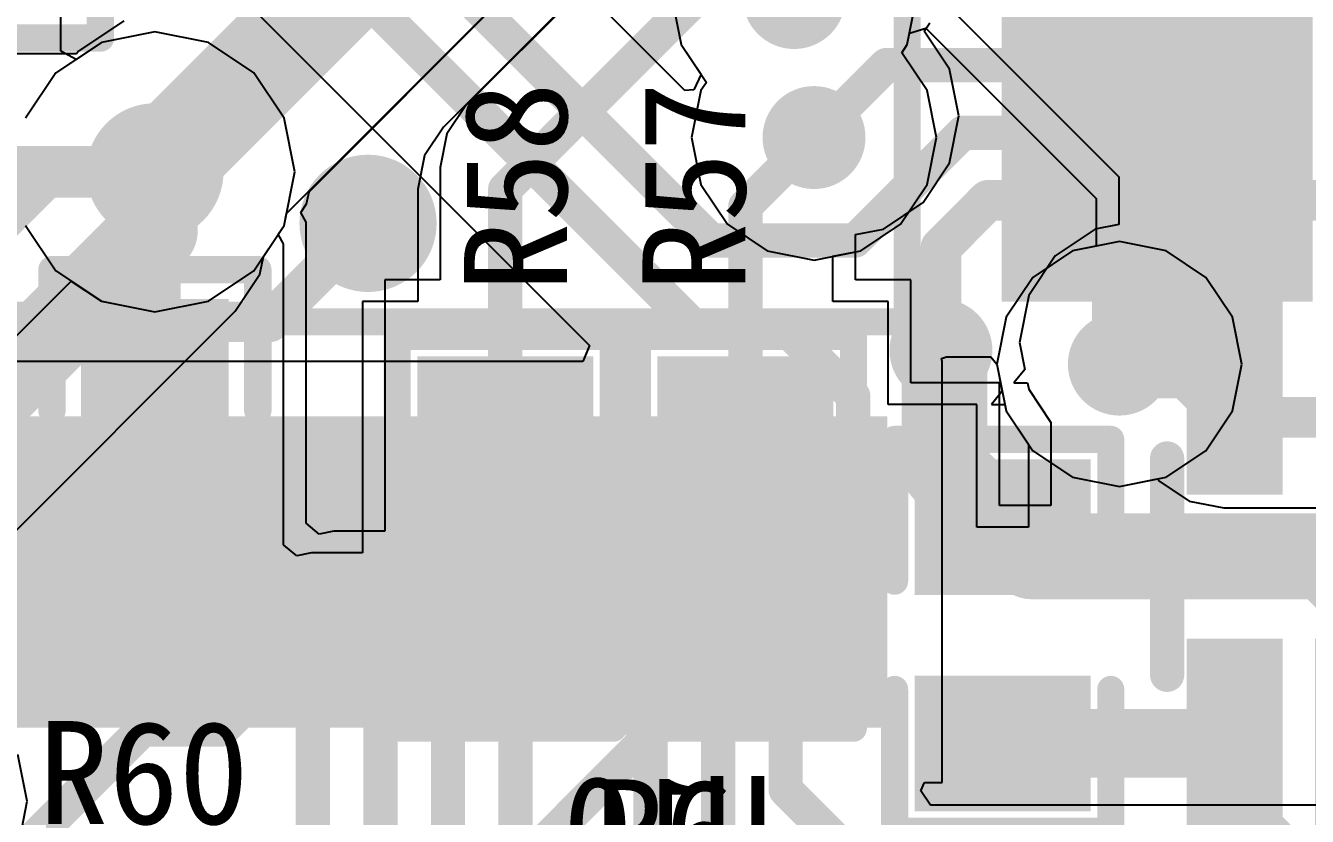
# Model space of a CAD drawing. Header units: millimetres. Extents: x 192 to 285.3, y 128.7 to 184.7.
# Drawn here: x 211.67 to 221.16, y 161.58 to 167.43 of the extents above; entities that cross this region are included whole.
import ezdxf

# ---------------------------------------------------------------- set-up
doc = ezdxf.new("R2010")
doc.units = ezdxf.units.MM
for name, color, linetype in [('BottomLayer', 5, 'Continuous'), ('BottomOverlay', 54, 'Continuous'), ('BottomPaste', 16, 'Continuous'), ('BottomSolder', 6, 'Continuous'), ('ConnectLayer', 7, 'Continuous'), ('MidLayer1', 16, 'Continuous'), ('MidLayer2', 76, 'Continuous'), ('MultiLayer', 9, 'Continuous'), ('TopLayer', 1, 'Continuous'), ('TopOverlay', 2, 'Continuous'), ('TopPaste', 8, 'Continuous'), ('TopSolder', 216, 'Continuous'), ('ViaHoleLayer', 16, 'Continuous')]:
    doc.layers.add(name, color=color, linetype=linetype)

# ---------------------------------------------------------------- blocks, each defined once
blk = doc.blocks.new('0603_13')
at = {"layer": 'TopLayer'}
for points in [[(0.4445, 0.4445), (-0.4445, 0.4445), (0.4445, -0.4445), (-0.4445, -0.4445)], [(1.9685, 0.4445), (1.0795, 0.4445), (1.9685, -0.4445), (1.0795, -0.4445)]]:
    blk.add_solid(points, dxfattribs=at)
at = {"layer": 'TopOverlay', "const_width": 0.2032}
for points in [[(0.2794, 0.762), (-0.762, 0.762)], [(-0.762, -0.762), (-0.762, 0.762)], [(2.286, 0.762), (1.2446, 0.762)], [(2.286, -0.762), (2.286, 0.762)], [(0.2794, -0.762), (-0.762, -0.762)], [(2.286, -0.762), (1.2446, -0.762)]]:
    blk.add_lwpolyline(points, dxfattribs=at)
at = {"layer": 'TopOverlay', "const_width": 0.1016}
for points in [[(-0.8128, 0.762, 1), (-0.7112, 0.762, 1)], [(-0.8128, 0.762, 1), (-0.7112, 0.762, 1)], [(0.2286, 0.762, 1), (0.3302, 0.762, 1)], [(1.1938, 0.762, 1), (1.2954, 0.762, 1)], [(2.2352, 0.762, 1), (2.3368, 0.762, 1)], [(2.2352, 0.762, 1), (2.3368, 0.762, 1)], [(-0.8128, -0.762, 1), (-0.7112, -0.762, 1)], [(-0.8128, -0.762, 1), (-0.7112, -0.762, 1)], [(0.2286, -0.762, 1), (0.3302, -0.762, 1)], [(1.1938, -0.762, 1), (1.2954, -0.762, 1)], [(2.2352, -0.762, 1), (2.3368, -0.762, 1)], [(2.2352, -0.762, 1), (2.3368, -0.762, 1)]]:
    blk.add_lwpolyline(points, format="xyb", close=True, dxfattribs=at)
at = {"layer": 'TopPaste'}
for points in [[(0.4445, 0.4445), (-0.4445, 0.4445), (0.4445, -0.4445), (-0.4445, -0.4445)], [(1.9685, 0.4445), (1.0795, 0.4445), (1.9685, -0.4445), (1.0795, -0.4445)]]:
    blk.add_solid(points, dxfattribs=at)
at = {"layer": 'TopSolder'}
for points in [[(0.5461, 0.5461), (-0.5461, 0.5461), (0.5461, -0.5461), (-0.5461, -0.5461)], [(2.0701, 0.5461), (0.9779, 0.5461), (2.0701, -0.5461), (0.9779, -0.5461)]]:
    blk.add_solid(points, dxfattribs=at)
blk = doc.blocks.new('0603_14')
at = {"layer": 'TopLayer'}
for points in [[(0.4445, 0.4445), (-0.4445, 0.4445), (0.4445, -0.4445), (-0.4445, -0.4445)], [(1.9685, 0.4445), (1.0795, 0.4445), (1.9685, -0.4445), (1.0795, -0.4445)]]:
    blk.add_solid(points, dxfattribs=at)
at = {"layer": 'TopOverlay', "const_width": 0.2032}
for points in [[(-0.762, 0.762), (0.2794, 0.762)], [(-0.762, 0.762), (-0.762, -0.762)], [(1.2446, 0.762), (2.286, 0.762)], [(2.286, 0.762), (2.286, -0.762)], [(-0.762, -0.762), (0.2794, -0.762)], [(1.2446, -0.762), (2.286, -0.762)]]:
    blk.add_lwpolyline(points, dxfattribs=at)
at = {"layer": 'TopOverlay', "const_width": 0.1016}
for points in [[(-0.8128, 0.762, 1), (-0.7112, 0.762, 1)], [(-0.8128, 0.762, 1), (-0.7112, 0.762, 1)], [(0.2286, 0.762, 1), (0.3302, 0.762, 1)], [(1.1938, 0.762, 1), (1.2954, 0.762, 1)], [(2.2352, 0.762, 1), (2.3368, 0.762, 1)], [(2.2352, 0.762, 1), (2.3368, 0.762, 1)], [(-0.8128, -0.762, 1), (-0.7112, -0.762, 1)], [(-0.8128, -0.762, 1), (-0.7112, -0.762, 1)], [(0.2286, -0.762, 1), (0.3302, -0.762, 1)], [(1.1938, -0.762, 1), (1.2954, -0.762, 1)], [(2.2352, -0.762, 1), (2.3368, -0.762, 1)], [(2.2352, -0.762, 1), (2.3368, -0.762, 1)]]:
    blk.add_lwpolyline(points, format="xyb", close=True, dxfattribs=at)
at = {"layer": 'TopPaste'}
for points in [[(0.4445, 0.4445), (-0.4445, 0.4445), (0.4445, -0.4445), (-0.4445, -0.4445)], [(1.9685, 0.4445), (1.0795, 0.4445), (1.9685, -0.4445), (1.0795, -0.4445)]]:
    blk.add_solid(points, dxfattribs=at)
at = {"layer": 'TopSolder'}
for points in [[(0.5461, 0.5461), (-0.5461, 0.5461), (0.5461, -0.5461), (-0.5461, -0.5461)], [(2.0701, 0.5461), (0.9779, 0.5461), (2.0701, -0.5461), (0.9779, -0.5461)]]:
    blk.add_solid(points, dxfattribs=at)
blk = doc.blocks.new('0603_21')
at = {"layer": 'TopLayer'}
for points in [[(-1.2, -0.55), (-0.4, -0.55), (-1.2, 0.55), (-0.4, 0.55)], [(0.4, -0.55), (1.2, -0.55), (0.4, 0.55), (1.2, 0.55)]]:
    blk.add_solid(points, dxfattribs=at)
at = {"layer": 'TopOverlay', "const_width": 0.2}
for points in [[(-1.45, 0.8), (-0.4, 0.8)], [(-1.45, 0.8), (-1.45, -0.8)], [(0.4, 0.8), (1.45, 0.8)], [(1.45, 0.8), (1.45, -0.8)], [(-1.45, -0.8), (-0.4, -0.8)], [(0.4, -0.8), (1.45, -0.8)]]:
    blk.add_lwpolyline(points, dxfattribs=at)
at = {"layer": 'TopOverlay', "const_width": 0.1}
for points in [[(-1.5, 0.8, 1), (-1.4, 0.8, 1)], [(-1.5, 0.8, 1), (-1.4, 0.8, 1)], [(-0.45, 0.8, 1), (-0.35, 0.8, 1)], [(0.35, 0.8, 1), (0.45, 0.8, 1)], [(1.4, 0.8, 1), (1.5, 0.8, 1)], [(1.4, 0.8, 1), (1.5, 0.8, 1)], [(-1.5, -0.8, 1), (-1.4, -0.8, 1)], [(-1.5, -0.8, 1), (-1.4, -0.8, 1)], [(-0.45, -0.8, 1), (-0.35, -0.8, 1)], [(0.35, -0.8, 1), (0.45, -0.8, 1)], [(1.4, -0.8, 1), (1.5, -0.8, 1)], [(1.4, -0.8, 1), (1.5, -0.8, 1)]]:
    blk.add_lwpolyline(points, format="xyb", close=True, dxfattribs=at)
at = {"layer": 'TopPaste'}
for points in [[(-1.2, -0.55), (-0.4, -0.55), (-1.2, 0.55), (-0.4, 0.55)], [(0.4, -0.55), (1.2, -0.55), (0.4, 0.55), (1.2, 0.55)]]:
    blk.add_solid(points, dxfattribs=at)
at = {"layer": 'TopSolder'}
for points in [[(-1.3016, -0.6516), (-0.2984, -0.6516), (-1.3016, 0.6516), (-0.2984, 0.6516)], [(0.2984, -0.6516), (1.3016, -0.6516), (0.2984, 0.6516), (1.3016, 0.6516)]]:
    blk.add_solid(points, dxfattribs=at)
blk = doc.blocks.new('0603_22')
at = {"layer": 'TopLayer'}
for points in [[(-1.2, -0.55), (-0.4, -0.55), (-1.2, 0.55), (-0.4, 0.55)], [(0.4, -0.55), (1.2, -0.55), (0.4, 0.55), (1.2, 0.55)]]:
    blk.add_solid(points, dxfattribs=at)
at = {"layer": 'TopOverlay', "const_width": 0.2}
for points in [[(-1.45, 0.8), (-0.4, 0.8)], [(-1.45, 0.8), (-1.45, -0.8)], [(0.4, 0.8), (1.45, 0.8)], [(1.45, 0.8), (1.45, -0.8)], [(-1.45, -0.8), (-0.4, -0.8)], [(0.4, -0.8), (1.45, -0.8)]]:
    blk.add_lwpolyline(points, dxfattribs=at)
at = {"layer": 'TopOverlay', "const_width": 0.1}
for points in [[(-1.5, 0.8, 1), (-1.4, 0.8, 1)], [(-1.5, 0.8, 1), (-1.4, 0.8, 1)], [(-0.45, 0.8, 1), (-0.35, 0.8, 1)], [(0.35, 0.8, 1), (0.45, 0.8, 1)], [(1.4, 0.8, 1), (1.5, 0.8, 1)], [(1.4, 0.8, 1), (1.5, 0.8, 1)], [(-1.5, -0.8, 1), (-1.4, -0.8, 1)], [(-1.5, -0.8, 1), (-1.4, -0.8, 1)], [(-0.45, -0.8, 1), (-0.35, -0.8, 1)], [(0.35, -0.8, 1), (0.45, -0.8, 1)], [(1.4, -0.8, 1), (1.5, -0.8, 1)], [(1.4, -0.8, 1), (1.5, -0.8, 1)]]:
    blk.add_lwpolyline(points, format="xyb", close=True, dxfattribs=at)
at = {"layer": 'TopPaste'}
for points in [[(-1.2, -0.55), (-0.4, -0.55), (-1.2, 0.55), (-0.4, 0.55)], [(0.4, -0.55), (1.2, -0.55), (0.4, 0.55), (1.2, 0.55)]]:
    blk.add_solid(points, dxfattribs=at)
at = {"layer": 'TopSolder'}
for points in [[(-1.3016, -0.6516), (-0.2984, -0.6516), (-1.3016, 0.6516), (-0.2984, 0.6516)], [(0.2984, -0.6516), (1.3016, -0.6516), (0.2984, 0.6516), (1.3016, 0.6516)]]:
    blk.add_solid(points, dxfattribs=at)
blk = doc.blocks.new('SOT23_5_35')
at = {"layer": 'TopLayer'}
for points in [[(-0.635, 0.696), (-0.635, 1.204), (-1.905, 0.696), (-1.905, 1.204)], [(1.905, 0.696), (1.905, 1.204), (0.635, 0.696), (0.635, 1.204)], [(-0.635, -0.254), (-0.635, 0.254), (-1.905, -0.254), (-1.905, 0.254)], [(-0.635, -1.204), (-0.635, -0.696), (-1.905, -1.204), (-1.905, -0.696)], [(1.905, -1.204), (1.905, -0.696), (0.635, -1.204), (0.635, -0.696)]]:
    blk.add_solid(points, dxfattribs=at)
at = {"layer": 'TopOverlay'}
for points, const_width in [([(-0.8, 1.45), (0.8, 1.45)], 0.254), ([(1.397, 0.188), (1.397, -0.193)], 0.3048), ([(-0.8, -1.45), (0.8, -1.45)], 0.254)]:
    blk.add_lwpolyline(points, dxfattribs=dict(at, const_width=const_width))
for points, const_width in [([(-0.8635, 1.45, 1), (-0.7365, 1.45, 1)], 0.127), ([(0.7365, 1.45, 1), (0.8635, 1.45, 1)], 0.127), ([(1.3208, 0.188, 1), (1.4732, 0.188, 1)], 0.1524), ([(1.3208, -0.193, 1), (1.4732, -0.193, 1)], 0.1524), ([(-0.8635, -1.45, 1), (-0.7365, -1.45, 1)], 0.127), ([(0.7365, -1.45, 1), (0.8635, -1.45, 1)], 0.127)]:
    blk.add_lwpolyline(points, format="xyb", close=True, dxfattribs=dict(at, const_width=const_width))
at = {"layer": 'TopPaste'}
for points in [[(-0.635, 0.696), (-0.635, 1.204), (-1.905, 0.696), (-1.905, 1.204)], [(1.905, 0.696), (1.905, 1.204), (0.635, 0.696), (0.635, 1.204)], [(-0.635, -0.254), (-0.635, 0.254), (-1.905, -0.254), (-1.905, 0.254)], [(-0.635, -1.204), (-0.635, -0.696), (-1.905, -1.204), (-1.905, -0.696)], [(1.905, -1.204), (1.905, -0.696), (0.635, -1.204), (0.635, -0.696)]]:
    blk.add_solid(points, dxfattribs=at)
at = {"layer": 'TopSolder'}
for points in [[(-0.5334, 0.5944), (-0.5334, 1.3056), (-2.0066, 0.5944), (-2.0066, 1.3056)], [(2.0066, 0.5944), (2.0066, 1.3056), (0.5334, 0.5944), (0.5334, 1.3056)], [(-0.5334, -0.3556), (-0.5334, 0.3556), (-2.0066, -0.3556), (-2.0066, 0.3556)], [(-0.5334, -1.3056), (-0.5334, -0.5944), (-2.0066, -1.3056), (-2.0066, -0.5944)], [(2.0066, -1.3056), (2.0066, -0.5944), (0.5334, -1.3056), (0.5334, -0.5944)]]:
    blk.add_solid(points, dxfattribs=at)
blk = doc.blocks.new('0603_62')
at = {"layer": 'TopLayer'}
for points in [[(-1.2, -0.55), (-0.4, -0.55), (-1.2, 0.55), (-0.4, 0.55)], [(0.4, -0.55), (1.2, -0.55), (0.4, 0.55), (1.2, 0.55)]]:
    blk.add_solid(points, dxfattribs=at)
at = {"layer": 'TopOverlay', "const_width": 0.2}
for points in [[(-1.45, -0.8), (-1.45, 0.8)], [(-1.45, 0.8), (-0.4, 0.8)], [(0.4, 0.8), (1.45, 0.8)], [(1.45, -0.8), (1.45, 0.8)], [(-1.45, -0.8), (-0.4, -0.8)], [(0.4, -0.8), (1.45, -0.8)]]:
    blk.add_lwpolyline(points, dxfattribs=at)
at = {"layer": 'TopOverlay', "const_width": 0.1}
for points in [[(-1.5, 0.8, 1), (-1.4, 0.8, 1)], [(-1.5, 0.8, 1), (-1.4, 0.8, 1)], [(-0.45, 0.8, 1), (-0.35, 0.8, 1)], [(0.35, 0.8, 1), (0.45, 0.8, 1)], [(1.4, 0.8, 1), (1.5, 0.8, 1)], [(1.4, 0.8, 1), (1.5, 0.8, 1)], [(-1.5, -0.8, 1), (-1.4, -0.8, 1)], [(-1.5, -0.8, 1), (-1.4, -0.8, 1)], [(-0.45, -0.8, 1), (-0.35, -0.8, 1)], [(0.35, -0.8, 1), (0.45, -0.8, 1)], [(1.4, -0.8, 1), (1.5, -0.8, 1)], [(1.4, -0.8, 1), (1.5, -0.8, 1)]]:
    blk.add_lwpolyline(points, format="xyb", close=True, dxfattribs=at)
at = {"layer": 'TopPaste'}
for points in [[(-1.2, -0.55), (-0.4, -0.55), (-1.2, 0.55), (-0.4, 0.55)], [(0.4, -0.55), (1.2, -0.55), (0.4, 0.55), (1.2, 0.55)]]:
    blk.add_solid(points, dxfattribs=at)
at = {"layer": 'TopSolder'}
for points in [[(-1.3016, -0.6516), (-0.2984, -0.6516), (-1.3016, 0.6516), (-0.2984, 0.6516)], [(0.2984, -0.6516), (1.3016, -0.6516), (0.2984, 0.6516), (1.3016, 0.6516)]]:
    blk.add_solid(points, dxfattribs=at)
blk = doc.blocks.new('0603_64')
at = {"layer": 'TopLayer'}
for points in [[(-1.2, -0.55), (-0.4, -0.55), (-1.2, 0.55), (-0.4, 0.55)], [(0.4, -0.55), (1.2, -0.55), (0.4, 0.55), (1.2, 0.55)]]:
    blk.add_solid(points, dxfattribs=at)
at = {"layer": 'TopOverlay', "const_width": 0.2}
for points in [[(-1.45, 0.8), (-1.45, -0.8)], [(-1.45, 0.8), (-0.4, 0.8)], [(0.4, 0.8), (1.45, 0.8)], [(1.45, 0.8), (1.45, -0.8)], [(-1.45, -0.8), (-0.4, -0.8)], [(0.4, -0.8), (1.45, -0.8)]]:
    blk.add_lwpolyline(points, dxfattribs=at)
at = {"layer": 'TopOverlay', "const_width": 0.1}
for points in [[(-1.5, 0.8, 1), (-1.4, 0.8, 1)], [(-1.5, 0.8, 1), (-1.4, 0.8, 1)], [(-0.45, 0.8, 1), (-0.35, 0.8, 1)], [(0.35, 0.8, 1), (0.45, 0.8, 1)], [(1.4, 0.8, 1), (1.5, 0.8, 1)], [(1.4, 0.8, 1), (1.5, 0.8, 1)], [(-1.5, -0.8, 1), (-1.4, -0.8, 1)], [(-1.5, -0.8, 1), (-1.4, -0.8, 1)], [(-0.45, -0.8, 1), (-0.35, -0.8, 1)], [(0.35, -0.8, 1), (0.45, -0.8, 1)], [(1.4, -0.8, 1), (1.5, -0.8, 1)], [(1.4, -0.8, 1), (1.5, -0.8, 1)]]:
    blk.add_lwpolyline(points, format="xyb", close=True, dxfattribs=at)
at = {"layer": 'TopPaste'}
for points in [[(-1.2, -0.55), (-0.4, -0.55), (-1.2, 0.55), (-0.4, 0.55)], [(0.4, -0.55), (1.2, -0.55), (0.4, 0.55), (1.2, 0.55)]]:
    blk.add_solid(points, dxfattribs=at)
at = {"layer": 'TopSolder'}
for points in [[(-1.3016, -0.6516), (-0.2984, -0.6516), (-1.3016, 0.6516), (-0.2984, 0.6516)], [(0.2984, -0.6516), (1.3016, -0.6516), (0.2984, 0.6516), (1.3016, 0.6516)]]:
    blk.add_solid(points, dxfattribs=at)
blk = doc.blocks.new('TQFP_64_B_120')
at = {"layer": 'BottomLayer'}
for points in [[(4.95, -2.1), (4.95, -2.4), (7.05, -2.1), (7.05, -2.4)], [(4.95, -2.6), (4.95, -2.9), (7.05, -2.6), (7.05, -2.9)], [(4.95, -3.1), (4.95, -3.4), (7.05, -3.1), (7.05, -3.4)], [(4.95, -3.6), (4.95, -3.9), (7.05, -3.6), (7.05, -3.9)], [(-2.4, -7.05), (-2.1, -7.05), (-2.4, -4.95), (-2.1, -4.95)], [(-1.9, -7.05), (-1.6, -7.05), (-1.9, -4.95), (-1.6, -4.95)], [(-1.4, -7.05), (-1.1, -7.05), (-1.4, -4.95), (-1.1, -4.95)], [(-0.9, -7.05), (-0.6, -7.05), (-0.9, -4.95), (-0.6, -4.95)], [(-0.4, -7.05), (-0.1, -7.05), (-0.4, -4.95), (-0.1, -4.95)], [(0.1, -7.05), (0.4, -7.05), (0.1, -4.95), (0.4, -4.95)], [(0.6, -7.05), (0.9, -7.05), (0.6, -4.95), (0.9, -4.95)], [(1.1, -7.05), (1.4, -7.05), (1.1, -4.95), (1.4, -4.95)], [(1.6, -7.05), (1.9, -7.05), (1.6, -4.95), (1.9, -4.95)], [(2.1, -7.05), (2.4, -7.05), (2.1, -4.95), (2.4, -4.95)], [(2.6, -7.05), (2.9, -7.05), (2.6, -4.95), (2.9, -4.95)], [(3.1, -7.05), (3.4, -7.05), (3.1, -4.95), (3.4, -4.95)], [(3.6, -7.05), (3.9, -7.05), (3.6, -4.95), (3.9, -4.95)]]:
    blk.add_solid(points, dxfattribs=at)
at = {"layer": 'BottomOverlay', "const_width": 0.2}
for points in [[(4.15, -4.15), (4.15, 4.15)], [(-4.15, -4.15), (4.15, -4.15)]]:
    blk.add_lwpolyline(points, dxfattribs=at)
at = {"layer": 'BottomOverlay', "const_width": 0.1}
blk.add_lwpolyline([(4.1, -4.15, 1), (4.2, -4.15, 1)], format="xyb", close=True, dxfattribs=at)
blk.add_lwpolyline([(4.1, -4.15, 1), (4.2, -4.15, 1)], format="xyb", close=True, dxfattribs=at)
at = {"layer": 'BottomPaste'}
for points in [[(4.95, -2.1), (4.95, -2.4), (7.05, -2.1), (7.05, -2.4)], [(4.95, -2.6), (4.95, -2.9), (7.05, -2.6), (7.05, -2.9)], [(4.95, -3.1), (4.95, -3.4), (7.05, -3.1), (7.05, -3.4)], [(4.95, -3.6), (4.95, -3.9), (7.05, -3.6), (7.05, -3.9)], [(-2.4, -7.05), (-2.1, -7.05), (-2.4, -4.95), (-2.1, -4.95)], [(-1.9, -7.05), (-1.6, -7.05), (-1.9, -4.95), (-1.6, -4.95)], [(-1.4, -7.05), (-1.1, -7.05), (-1.4, -4.95), (-1.1, -4.95)], [(-0.9, -7.05), (-0.6, -7.05), (-0.9, -4.95), (-0.6, -4.95)], [(-0.4, -7.05), (-0.1, -7.05), (-0.4, -4.95), (-0.1, -4.95)], [(0.1, -7.05), (0.4, -7.05), (0.1, -4.95), (0.4, -4.95)], [(0.6, -7.05), (0.9, -7.05), (0.6, -4.95), (0.9, -4.95)], [(1.1, -7.05), (1.4, -7.05), (1.1, -4.95), (1.4, -4.95)], [(1.6, -7.05), (1.9, -7.05), (1.6, -4.95), (1.9, -4.95)], [(2.1, -7.05), (2.4, -7.05), (2.1, -4.95), (2.4, -4.95)], [(2.6, -7.05), (2.9, -7.05), (2.6, -4.95), (2.9, -4.95)], [(3.1, -7.05), (3.4, -7.05), (3.1, -4.95), (3.4, -4.95)], [(3.6, -7.05), (3.9, -7.05), (3.6, -4.95), (3.9, -4.95)]]:
    blk.add_solid(points, dxfattribs=at)
at = {"layer": 'BottomSolder'}
for points in [[(4.8484, -1.4984), (4.8484, -2.0016), (7.1516, -1.4984), (7.1516, -2.0016)], [(4.8484, -1.9984), (4.8484, -2.5016), (7.1516, -1.9984), (7.1516, -2.5016)], [(4.8484, -2.4984), (4.8484, -3.0016), (7.1516, -2.4984), (7.1516, -3.0016)], [(4.8484, -2.9984), (4.8484, -3.5016), (7.1516, -2.9984), (7.1516, -3.5016)], [(4.8484, -3.4984), (4.8484, -4.0016), (7.1516, -3.4984), (7.1516, -4.0016)], [(-2.5016, -7.1516), (-1.9984, -7.1516), (-2.5016, -4.8484), (-1.9984, -4.8484)], [(-2.0016, -7.1516), (-1.4984, -7.1516), (-2.0016, -4.8484), (-1.4984, -4.8484)], [(-1.5016, -7.1516), (-0.9984, -7.1516), (-1.5016, -4.8484), (-0.9984, -4.8484)], [(-1.0016, -7.1516), (-0.4984, -7.1516), (-1.0016, -4.8484), (-0.4984, -4.8484)], [(-0.5016, -7.1516), (0.0016, -7.1516), (-0.5016, -4.8484), (0.0016, -4.8484)], [(-0.0016, -7.1516), (0.5016, -7.1516), (-0.0016, -4.8484), (0.5016, -4.8484)], [(0.4984, -7.1516), (1.0016, -7.1516), (0.4984, -4.8484), (1.0016, -4.8484)], [(0.9984, -7.1516), (1.5016, -7.1516), (0.9984, -4.8484), (1.5016, -4.8484)], [(1.4984, -7.1516), (2.0016, -7.1516), (1.4984, -4.8484), (2.0016, -4.8484)], [(1.9984, -7.1516), (2.5016, -7.1516), (1.9984, -4.8484), (2.5016, -4.8484)], [(2.4984, -7.1516), (3.0016, -7.1516), (2.4984, -4.8484), (3.0016, -4.8484)], [(2.9984, -7.1516), (3.5016, -7.1516), (2.9984, -4.8484), (3.5016, -4.8484)], [(3.4984, -7.1516), (4.0016, -7.1516), (3.4984, -4.8484), (4.0016, -4.8484)]]:
    blk.add_solid(points, dxfattribs=at)

msp = doc.modelspace()

# ---------------------------------------------------------------- linework, layer by layer
at = {"layer": 'BottomLayer'}
for p, q in [((216.548, 166.954), (212.8168, 170.6852)), ((212.0452, 168.8636), (215.8405, 165.0683)), ((211.9278, 167.2449), (211.9278, 168.815)), ((216.45, 167.643), (216.519, 167.2961)), ((212.227, 167.3101), (212.0398, 167.185)), ((212.6234, 167.3889), (212.227, 167.3101)), ((213.0198, 167.3101), (212.6234, 167.3889)), ((213.3559, 167.0855), (213.0198, 167.3101)), ((212.0398, 167.185), (211.9278, 167.2449)), ((216.519, 167.2961), (216.6666, 167.0752)), ((213.5805, 166.7494), (213.3559, 167.0855)), ((216.6666, 167.0752), (216.6123, 166.9604)), ((216.6123, 166.9604), (216.548, 166.954)), ((213.6593, 166.353), (213.5805, 166.7494)), ((213.5805, 165.9566), (213.6593, 166.353)), ((213.3559, 165.6205), (213.5805, 165.9566)), ((213.0198, 165.396), (213.3559, 165.6205)), ((211.5272, 165.0683), (212.0039, 165.545)), ((212.0039, 165.545), (212.227, 165.396)), ((212.227, 165.396), (212.6234, 165.3171)), ((212.6234, 165.3171), (213.0198, 165.396)), ((215.8405, 165.0683), (215.7919, 164.951)), ((215.7919, 164.951), (211.5758, 164.951)), ((218.4479, 164.9723), (218.4854, 164.985)), ((218.4514, 164.951), (218.4479, 164.9723)), ((218.4514, 161.835), (218.4514, 164.951)), ((218.4514, 164.951), (218.4514, 164.951)), ((218.4854, 164.985), (218.4854, 164.985)), ((218.4854, 164.985), (218.4854, 164.985)), ((218.4854, 164.985), (218.813, 164.985)), ((218.813, 164.985), (218.8576, 164.9306)), ((218.8576, 164.9306), (218.9266, 164.5837)), ((218.9266, 164.5837), (219.1231, 164.2897)), ((219.1231, 164.2897), (219.4171, 164.0932)), ((219.4171, 164.0932), (219.764, 164.0242)), ((219.764, 164.0242), (220.0465, 164.0804)), ((220.0465, 164.0804), (220.0642, 164.0626)), ((220.0642, 164.0626), (220.2818, 163.9172)), ((220.2818, 163.9172), (220.5386, 163.8661)), ((220.5386, 163.8661), (221.3984, 163.8661)), ((218.2948, 161.772), (218.3209, 161.835)), ((218.3209, 161.835), (218.4514, 161.835)), ((218.3654, 161.6664), (218.2948, 161.772)), ((221.9649, 161.6664), (218.3654, 161.6664))]:
    msp.add_line(p, q, dxfattribs=at)
for points, const_width in [([(212.1694, 170.417), (216.7414, 165.845)], 0.254), ([(211.5344, 170.29), (216.6376, 165.1868)], 0.254), ([(217.5034, 166.607), (218.0394, 167.143)], 0.254), ([(218.0394, 167.143), (220.0434, 167.143)], 0.254), ([(217.8082, 165.845), (218.6062, 166.643)], 0.254), ([(218.6062, 166.643), (220.0434, 166.643)], 0.254), ([(210.2934, 164.7833), (211.8631, 166.353)], 0.3), ([(211.8631, 166.353), (212.6234, 166.353)], 0.3), ([(218.4432, 165.7942), (218.792, 166.143)], 0.3), ([(218.792, 166.143), (220.0434, 166.143)], 0.3), ([(218.9526, 166.143), (220.0434, 166.143)], 0.3), ([(220.0434, 166.143), (222.4504, 166.143)], 0.3), ([(213.4724, 165.243), (214.2014, 165.972)], 0.3), ([(216.7414, 165.845), (217.8082, 165.845)], 0.254), ([(218.4432, 165.0322), (218.4432, 165.7942)], 0.3), ([(220.0434, 165.643), (220.145, 165.5413)], 0.3), ([(220.145, 164.9306), (220.145, 165.5413)], 0.3), ([(211.4288, 165.243), (213.4724, 165.243)], 0.3), ([(212.2934, 163.393), (212.2934, 165.2399)], 0.3), ([(216.6376, 165.1868), (217.3002, 165.1868)], 0.254), ([(217.3002, 165.1868), (217.7934, 164.6936)], 0.254), ([(220.145, 164.9306), (220.5386, 164.537)], 0.3), ([(217.7934, 164.6004), (217.7934, 164.6936)], 0.254), ([(217.7934, 163.393), (217.7934, 164.6004)], 0.254), ([(220.5386, 164.537), (222.4564, 164.537)], 0.3), ([(213.7934, 160.8142), (213.7934, 163.393)], 0.254), ([(214.2934, 160.5618), (214.2934, 163.393)], 0.254), ([(214.7934, 160.3156), (214.7934, 163.393)], 0.254), ([(215.2934, 160.079), (215.2934, 163.393)], 0.254), ([(216.2934, 160.2154), (216.2934, 163.393)], 0.254), ([(216.7934, 159.9534), (216.7934, 163.393)], 0.254), ([(217.2934, 161.781), (217.2934, 163.393)], 0.254), ([(217.2934, 161.781), (218.0554, 161.019)], 0.254)]:
    msp.add_lwpolyline(points, dxfattribs=dict(at, const_width=const_width))
for points, const_width in [([(217.1659, 167.643, 1), (217.5469, 167.643, 1)], 0.381), ([(217.9759, 167.143, 1), (218.1029, 167.143, 1)], 0.127), ([(217.9759, 167.143, 1), (218.1029, 167.143, 1)], 0.127), ([(219.9799, 167.143, 1), (220.1069, 167.143, 1)], 0.127), ([(217.3129, 166.607, 1), (217.6939, 166.607, 1)], 0.381), ([(212.3694, 166.353, 1), (212.8774, 166.353, 1)], 0.508), ([(217.4399, 166.607, 1), (217.5669, 166.607, 1)], 0.127), ([(218.5427, 166.643, 1), (218.6697, 166.643, 1)], 0.127), ([(218.5427, 166.643, 1), (218.6697, 166.643, 1)], 0.127), ([(219.9799, 166.643, 1), (220.1069, 166.643, 1)], 0.127), ([(211.7881, 166.353, 1), (211.9381, 166.353, 1)], 0.15), ([(211.7881, 166.353, 1), (211.9381, 166.353, 1)], 0.15), ([(212.5484, 166.353, 1), (212.6984, 166.353, 1)], 0.15), ([(213.9474, 165.972, 1), (214.4554, 165.972, 1)], 0.508), ([(218.717, 166.143, 1), (218.867, 166.143, 1)], 0.15), ([(218.717, 166.143, 1), (218.867, 166.143, 1)], 0.15), ([(218.8776, 166.143, 1), (219.0276, 166.143, 1)], 0.15), ([(219.9684, 166.143, 1), (220.1184, 166.143, 1)], 0.15), ([(219.9684, 166.143, 1), (220.1184, 166.143, 1)], 0.15), ([(219.9684, 166.143, 1), (220.1184, 166.143, 1)], 0.15), ([(214.1264, 165.972, 1), (214.2764, 165.972, 1)], 0.15), ([(216.6779, 165.845, 1), (216.8049, 165.845, 1)], 0.127), ([(216.6779, 165.845, 1), (216.8049, 165.845, 1)], 0.127), ([(217.7447, 165.845, 1), (217.8717, 165.845, 1)], 0.127), ([(217.7447, 165.845, 1), (217.8717, 165.845, 1)], 0.127), ([(218.3682, 165.7942, 1), (218.5182, 165.7942, 1)], 0.15), ([(218.3682, 165.7942, 1), (218.5182, 165.7942, 1)], 0.15), ([(219.9684, 165.643, 1), (220.1184, 165.643, 1)], 0.15), ([(220.07, 165.5413, 1), (220.22, 165.5413, 1)], 0.15), ([(220.07, 165.5413, 1), (220.22, 165.5413, 1)], 0.15), ([(218.2527, 165.0322, 1), (218.6337, 165.0322, 1)], 0.381), ([(212.2184, 165.2399, 1), (212.3684, 165.2399, 1)], 0.15), ([(213.3974, 165.243, 1), (213.5474, 165.243, 1)], 0.15), ([(213.3974, 165.243, 1), (213.5474, 165.243, 1)], 0.15), ([(216.5741, 165.1868, 1), (216.7011, 165.1868, 1)], 0.127), ([(216.5741, 165.1868, 1), (216.7011, 165.1868, 1)], 0.127), ([(217.2367, 165.1868, 1), (217.3637, 165.1868, 1)], 0.127), ([(217.2367, 165.1868, 1), (217.3637, 165.1868, 1)], 0.127), ([(219.5735, 164.9306, 1), (219.9545, 164.9306, 1)], 0.381), ([(218.3682, 165.0322, 1), (218.5182, 165.0322, 1)], 0.15), ([(220.07, 164.9306, 1), (220.22, 164.9306, 1)], 0.15), ([(220.07, 164.9306, 1), (220.22, 164.9306, 1)], 0.15), ([(217.7299, 164.6936, 1), (217.8569, 164.6936, 1)], 0.127), ([(217.7299, 164.6936, 1), (217.8569, 164.6936, 1)], 0.127), ([(217.7299, 164.6004, 1), (217.8569, 164.6004, 1)], 0.127), ([(217.7299, 164.6004, 1), (217.8569, 164.6004, 1)], 0.127), ([(220.4636, 164.537, 1), (220.6136, 164.537, 1)], 0.15), ([(220.4636, 164.537, 1), (220.6136, 164.537, 1)], 0.15), ([(212.2184, 163.393, 1), (212.3684, 163.393, 1)], 0.15), ([(213.7299, 163.393, 1), (213.8569, 163.393, 1)], 0.127), ([(214.2299, 163.393, 1), (214.3569, 163.393, 1)], 0.127), ([(214.7299, 163.393, 1), (214.8569, 163.393, 1)], 0.127), ([(215.2299, 163.393, 1), (215.3569, 163.393, 1)], 0.127), ([(216.2299, 163.393, 1), (216.3569, 163.393, 1)], 0.127), ([(216.7299, 163.393, 1), (216.8569, 163.393, 1)], 0.127), ([(217.2299, 163.393, 1), (217.3569, 163.393, 1)], 0.127), ([(217.7299, 163.393, 1), (217.8569, 163.393, 1)], 0.127), ([(217.2299, 161.781, 1), (217.3569, 161.781, 1)], 0.127), ([(217.2299, 161.781, 1), (217.3569, 161.781, 1)], 0.127)]:
    msp.add_lwpolyline(points, format="xyb", close=True, dxfattribs=dict(at, const_width=const_width))
msp.add_solid([(219.5608, 164.9306), (220.018, 164.9306), (219.5608, 165.6672), (220.018, 165.6672)], dxfattribs=at)
at = {"layer": 'ConnectLayer'}
for p, q in [((216.548, 166.954), (212.8168, 170.6852)), ((212.0452, 168.8636), (215.8405, 165.0683)), ((211.9278, 167.2449), (211.9278, 168.815)), ((213.7648, 166.2061), (215.9594, 168.4008)), ((216.3431, 168.261), (214.9261, 166.844)), ((216.45, 167.643), (216.519, 167.2961)), ((216.45, 167.643), (216.519, 167.2961)), ((218.1939, 167.2961), (218.2628, 167.643)), ((218.4987, 167.5775), (219.7593, 166.3169)), ((212.3935, 167.4702), (212.0574, 167.2457)), ((218.3195, 167.3952), (218.3604, 167.4563)), ((212.227, 167.3101), (211.8909, 167.0855)), ((212.227, 167.3101), (212.0398, 167.185)), ((212.6234, 167.3889), (212.227, 167.3101)), ((212.6234, 167.3889), (212.227, 167.3101)), ((213.0198, 167.3101), (212.6234, 167.3889)), ((213.0198, 167.3101), (212.6234, 167.3889)), ((213.3559, 167.0855), (213.0198, 167.3101)), ((213.3559, 167.0855), (213.0198, 167.3101)), ((218.5073, 167.1141), (218.3195, 167.3952)), ((212.0439, 167.2254), (211.0274, 167.2254)), ((212.0398, 167.185), (211.9278, 167.2449)), ((212.0574, 167.2457), (212.0439, 167.2254)), ((216.519, 167.2961), (216.7068, 167.015)), ((216.519, 167.2961), (216.6666, 167.0752)), ((218.153, 167.235), (218.1939, 167.2961)), ((218.3408, 166.9539), (218.153, 167.235)), ((218.5763, 166.7672), (218.5073, 167.1141)), ((211.8909, 167.0855), (211.6664, 166.7494)), ((213.5805, 166.7494), (213.3559, 167.0855)), ((213.5805, 166.7494), (213.3559, 167.0855)), ((216.6666, 167.0752), (216.6123, 166.9604)), ((216.6123, 166.9604), (216.548, 166.954)), ((216.666, 166.9539), (216.597, 166.607)), ((216.7068, 167.015), (216.666, 166.9539)), ((218.4098, 166.607), (218.3408, 166.9539)), ((214.9261, 166.844), (214.7858, 166.634)), ((213.6593, 166.353), (213.5805, 166.7494)), ((213.6593, 166.353), (213.5805, 166.7494)), ((218.5073, 166.4203), (218.5763, 166.7672)), ((214.7858, 166.634), (214.7365, 166.3862)), ((216.597, 166.607), (216.666, 166.2601)), ((218.3408, 166.2601), (218.4098, 166.607)), ((213.5805, 165.9566), (213.6593, 166.353)), ((213.5805, 165.9566), (213.6593, 166.353)), ((214.7365, 166.3862), (214.7365, 165.5542)), ((218.3109, 166.1263), (218.5073, 166.4203)), ((216.666, 166.2601), (216.8625, 165.9661)), ((218.1443, 165.9661), (218.3408, 166.2601)), ((219.7593, 166.3169), (219.7593, 165.9631)), ((213.747, 166.1168), (213.7648, 166.2061)), ((213.7037, 166.0521), (213.747, 166.1168)), ((218.0168, 165.9298), (218.3109, 166.1263)), ((213.7424, 165.9797), (213.7037, 166.0521)), ((213.7424, 164.0747), (213.7424, 165.9797)), ((213.7424, 165.9797), (213.7424, 165.9797)), ((213.7424, 165.9797), (213.7424, 165.9797)), ((213.3559, 165.6205), (213.5805, 165.9566)), ((213.4271, 165.7271), (213.5805, 165.9566)), ((216.8625, 165.9661), (217.1565, 165.7696)), ((217.8094, 165.8885), (218.0168, 165.9298)), ((217.8094, 165.5542), (217.8094, 165.8885)), ((217.8503, 165.7696), (218.1443, 165.9661)), ((219.5837, 165.9282), (219.2896, 165.7317)), ((219.7593, 165.9631), (219.5837, 165.9282)), ((219.764, 165.837), (219.4171, 165.768)), ((220.1109, 165.768), (219.764, 165.837)), ((213.401, 165.5959), (213.4271, 165.7271)), ((217.1565, 165.7696), (217.5034, 165.7006)), ((217.5034, 165.7006), (217.8503, 165.7696)), ((219.2896, 165.7317), (219.0931, 165.4377)), ((219.4171, 165.768), (219.1231, 165.5715)), ((220.4049, 165.5715), (220.1109, 165.768)), ((213.0198, 165.396), (213.3559, 165.6205)), ((213.2186, 165.3228), (213.401, 165.5959)), ((211.5272, 165.0683), (212.0039, 165.545)), ((212.0039, 165.545), (212.227, 165.396)), ((214.7365, 165.5542), (214.3259, 165.5542)), ((214.3259, 165.5542), (214.3259, 163.7382)), ((218.2199, 165.5542), (217.8094, 165.5542)), ((218.2199, 164.7922), (218.2199, 165.5542)), ((219.1231, 165.5715), (218.9266, 165.2775)), ((220.6014, 165.2775), (220.4049, 165.5715)), ((219.0931, 165.4377), (219.0241, 165.0908)), ((210.5847, 162.689), (213.2186, 165.3228)), ((212.227, 165.396), (212.6234, 165.3171)), ((212.6234, 165.3171), (213.0198, 165.396)), ((213.2186, 165.3228), (213.2186, 165.3228)), ((213.2186, 165.3228), (213.2186, 165.3228)), ((218.9266, 165.2775), (218.8576, 164.9306)), ((220.6704, 164.9306), (220.6014, 165.2775)), ((215.8405, 165.0683), (215.7919, 164.951)), ((219.0241, 165.0908), (219.064, 164.8904)), ((215.7919, 164.951), (211.5758, 164.951)), ((218.4479, 164.9723), (218.4854, 164.985)), ((218.4514, 164.951), (218.4479, 164.9723)), ((218.4514, 161.835), (218.4514, 164.951)), ((218.4514, 164.951), (218.4514, 164.951)), ((218.4854, 164.985), (218.4854, 164.985)), ((218.4854, 164.985), (218.4854, 164.985)), ((218.4854, 164.985), (218.813, 164.985)), ((218.813, 164.985), (218.8576, 164.9306)), ((218.8576, 164.9306), (218.9266, 164.5837)), ((218.8576, 164.9306), (218.9266, 164.5837)), ((220.6014, 164.5837), (220.6704, 164.9306)), ((219.064, 164.8904), (218.9834, 164.7923)), ((218.8764, 164.7922), (218.2199, 164.7922)), ((218.8764, 163.884), (218.8764, 164.7922)), ((218.9834, 164.7923), (219.0834, 164.7923)), ((219.0834, 164.7923), (219.0931, 164.7439)), ((219.0931, 164.7439), (219.2574, 164.4979)), ((218.9266, 164.5837), (219.1231, 164.2897)), ((218.9266, 164.5837), (219.1231, 164.2897)), ((220.4049, 164.2897), (220.6014, 164.5837)), ((219.2574, 164.4979), (219.2574, 163.884)), ((219.1231, 164.2897), (219.4171, 164.0932)), ((219.1231, 164.2897), (219.4171, 164.0932)), ((220.1109, 164.0932), (220.4049, 164.2897)), ((213.7424, 163.7527), (213.7424, 164.0747)), ((219.4171, 164.0932), (219.764, 164.0242)), ((219.4171, 164.0932), (219.764, 164.0242)), ((219.764, 164.0242), (220.1109, 164.0932)), ((219.764, 164.0242), (220.0465, 164.0804)), ((220.0465, 164.0804), (220.0642, 164.0626)), ((220.0642, 164.0626), (220.2818, 163.9172)), ((220.2818, 163.9172), (220.5386, 163.8661)), ((219.2574, 163.884), (218.8764, 163.884)), ((220.5386, 163.8661), (221.3984, 163.8661)), ((213.8406, 163.6721), (213.7424, 163.7527)), ((214.3259, 163.7382), (214.3259, 163.6937)), ((213.9489, 163.6937), (213.8406, 163.6721)), ((214.3259, 163.6937), (213.9489, 163.6937)), ((211.6788, 161.696), (211.6098, 162.0429)), ((218.2948, 161.772), (218.3209, 161.835)), ((218.3209, 161.835), (218.4514, 161.835)), ((218.3654, 161.6664), (218.2948, 161.772)), ((211.6098, 161.3491), (211.6788, 161.696)), ((222.9047, 161.6664), (218.3654, 161.6664))]:
    msp.add_line(p, q, dxfattribs=at)
at = {"layer": 'MidLayer1'}
for p, q in [((216.45, 167.643), (216.519, 167.2961)), ((218.1939, 167.2961), (218.2628, 167.643)), ((212.227, 167.3101), (211.8909, 167.0855)), ((212.6234, 167.3889), (212.227, 167.3101)), ((213.0198, 167.3101), (212.6234, 167.3889)), ((213.3559, 167.0855), (213.0198, 167.3101)), ((216.519, 167.2961), (216.7068, 167.015)), ((218.153, 167.235), (218.1939, 167.2961)), ((218.3408, 166.9539), (218.153, 167.235)), ((211.8909, 167.0855), (211.6664, 166.7494)), ((213.5805, 166.7494), (213.3559, 167.0855)), ((216.666, 166.9539), (216.597, 166.607)), ((216.7068, 167.015), (216.666, 166.9539)), ((218.4098, 166.607), (218.3408, 166.9539)), ((213.6593, 166.353), (213.5805, 166.7494)), ((216.597, 166.607), (216.666, 166.2601)), ((218.3408, 166.2601), (218.4098, 166.607)), ((213.5805, 165.9566), (213.6593, 166.353)), ((216.666, 166.2601), (216.8625, 165.9661)), ((218.1443, 165.9661), (218.3408, 166.2601)), ((213.4271, 165.7271), (213.5805, 165.9566)), ((216.8625, 165.9661), (217.1565, 165.7696)), ((217.8503, 165.7696), (218.1443, 165.9661)), ((219.764, 165.837), (219.4171, 165.768)), ((220.1109, 165.768), (219.764, 165.837)), ((213.401, 165.5959), (213.4271, 165.7271)), ((217.1565, 165.7696), (217.5034, 165.7006)), ((217.5034, 165.7006), (217.8503, 165.7696)), ((219.4171, 165.768), (219.1231, 165.5715)), ((220.4049, 165.5715), (220.1109, 165.768)), ((213.2186, 165.3228), (213.401, 165.5959)), ((219.1231, 165.5715), (218.9266, 165.2775)), ((220.6014, 165.2775), (220.4049, 165.5715)), ((210.5847, 162.689), (213.2186, 165.3228)), ((213.2186, 165.3228), (213.2186, 165.3228)), ((213.2186, 165.3228), (213.2186, 165.3228)), ((218.9266, 165.2775), (218.8576, 164.9306)), ((220.6704, 164.9306), (220.6014, 165.2775)), ((218.8576, 164.9306), (218.9266, 164.5837)), ((220.6014, 164.5837), (220.6704, 164.9306)), ((218.9266, 164.5837), (219.1231, 164.2897)), ((220.4049, 164.2897), (220.6014, 164.5837)), ((219.1231, 164.2897), (219.4171, 164.0932)), ((220.1109, 164.0932), (220.4049, 164.2897)), ((219.4171, 164.0932), (219.764, 164.0242)), ((219.764, 164.0242), (220.1109, 164.0932)), ((211.6788, 161.696), (211.6098, 162.0429)), ((211.6098, 161.3491), (211.6788, 161.696))]:
    msp.add_line(p, q, dxfattribs=at)
for points, const_width in [([(217.1659, 167.643, 1), (217.5469, 167.643, 1)], 0.381), ([(217.3129, 166.607, 1), (217.6939, 166.607, 1)], 0.381), ([(212.3694, 166.353, 1), (212.8774, 166.353, 1)], 0.508), ([(212.4647, 166.353, 1), (212.7822, 166.353, 1)], 0.3175), ([(213.9474, 165.972, 1), (214.4554, 165.972, 1)], 0.508), ([(212.4647, 165.918, 1), (212.7822, 165.918, 1)], 0.3175), ([(212.4647, 165.918, 1), (212.7822, 165.918, 1)], 0.3175), ([(218.2527, 165.0322, 1), (218.6337, 165.0322, 1)], 0.381), ([(219.5735, 164.9306, 1), (219.9545, 164.9306, 1)], 0.381)]:
    msp.add_lwpolyline(points, format="xyb", close=True, dxfattribs=dict(at, const_width=const_width))
at = {"layer": 'MidLayer1', "const_width": 0.635}
for points in [[(212.6234, 165.918), (212.6234, 166.353)], [(207.4134, 160.708), (212.6234, 165.918)]]:
    msp.add_lwpolyline(points, dxfattribs=at)
at = {"layer": 'MidLayer2'}
for p, q in [((216.45, 167.643), (216.519, 167.2961)), ((218.1939, 167.2961), (218.2628, 167.643)), ((212.227, 167.3101), (211.8909, 167.0855)), ((212.6234, 167.3889), (212.227, 167.3101)), ((213.0198, 167.3101), (212.6234, 167.3889)), ((213.3559, 167.0855), (213.0198, 167.3101)), ((216.519, 167.2961), (216.7068, 167.015)), ((218.153, 167.235), (218.1939, 167.2961)), ((218.3408, 166.9539), (218.153, 167.235)), ((211.8909, 167.0855), (211.6664, 166.7494)), ((213.5805, 166.7494), (213.3559, 167.0855)), ((216.666, 166.9539), (216.597, 166.607)), ((216.7068, 167.015), (216.666, 166.9539)), ((218.4098, 166.607), (218.3408, 166.9539)), ((213.6593, 166.353), (213.5805, 166.7494)), ((216.597, 166.607), (216.666, 166.2601)), ((218.3408, 166.2601), (218.4098, 166.607)), ((213.5805, 165.9566), (213.6593, 166.353)), ((216.666, 166.2601), (216.8625, 165.9661)), ((218.1443, 165.9661), (218.3408, 166.2601)), ((211.6664, 165.9566), (211.8909, 165.6205)), ((213.3559, 165.6205), (213.5805, 165.9566)), ((216.8625, 165.9661), (217.1565, 165.7696)), ((217.8503, 165.7696), (218.1443, 165.9661)), ((219.764, 165.837), (219.4171, 165.768)), ((220.1109, 165.768), (219.764, 165.837)), ((217.1565, 165.7696), (217.5034, 165.7006)), ((217.5034, 165.7006), (217.8503, 165.7696)), ((219.4171, 165.768), (219.1231, 165.5715)), ((220.4049, 165.5715), (220.1109, 165.768)), ((211.8909, 165.6205), (212.227, 165.396)), ((213.0198, 165.396), (213.3559, 165.6205)), ((219.1231, 165.5715), (218.9266, 165.2775)), ((220.6014, 165.2775), (220.4049, 165.5715)), ((212.227, 165.396), (212.6234, 165.3171)), ((212.6234, 165.3171), (213.0198, 165.396)), ((218.9266, 165.2775), (218.8576, 164.9306)), ((220.6704, 164.9306), (220.6014, 165.2775)), ((218.8576, 164.9306), (218.9266, 164.5837)), ((220.6014, 164.5837), (220.6704, 164.9306)), ((218.9266, 164.5837), (219.1231, 164.2897)), ((220.4049, 164.2897), (220.6014, 164.5837)), ((219.1231, 164.2897), (219.4171, 164.0932)), ((220.1109, 164.0932), (220.4049, 164.2897)), ((219.4171, 164.0932), (219.764, 164.0242)), ((219.764, 164.0242), (220.1109, 164.0932)), ((211.6788, 161.696), (211.6098, 162.0429)), ((211.6098, 161.3491), (211.6788, 161.696))]:
    msp.add_line(p, q, dxfattribs=at)
for points, const_width in [([(217.1659, 167.643, 1), (217.5469, 167.643, 1)], 0.381), ([(217.3129, 166.607, 1), (217.6939, 166.607, 1)], 0.381), ([(212.3694, 166.353, 1), (212.8774, 166.353, 1)], 0.508), ([(213.9474, 165.972, 1), (214.4554, 165.972, 1)], 0.508), ([(218.2527, 165.0322, 1), (218.6337, 165.0322, 1)], 0.381), ([(219.5735, 164.9306, 1), (219.9545, 164.9306, 1)], 0.381)]:
    msp.add_lwpolyline(points, format="xyb", close=True, dxfattribs=dict(at, const_width=const_width))
at = {"layer": 'MultiLayer'}
for points, const_width in [([(217.1659, 167.643, 1), (217.5469, 167.643, 1)], 0.381), ([(217.3129, 166.607, 1), (217.6939, 166.607, 1)], 0.381), ([(212.3694, 166.353, 1), (212.8774, 166.353, 1)], 0.508), ([(213.9474, 165.972, 1), (214.4554, 165.972, 1)], 0.508), ([(218.2527, 165.0322, 1), (218.6337, 165.0322, 1)], 0.381), ([(219.5735, 164.9306, 1), (219.9545, 164.9306, 1)], 0.381)]:
    msp.add_lwpolyline(points, format="xyb", close=True, dxfattribs=dict(at, const_width=const_width))
at = {"layer": 'TopLayer'}
for p, q in [((213.5982, 166.046), (215.7929, 168.2406)), ((216.1766, 168.1008), (214.7596, 166.6838)), ((218.2106, 167.3805), (218.3322, 167.4174)), ((218.3322, 167.4174), (219.5928, 166.1567)), ((218.1939, 167.2961), (218.2106, 167.3805)), ((218.153, 167.235), (218.1939, 167.2961)), ((218.3408, 166.9539), (218.153, 167.235)), ((218.4098, 166.607), (218.3408, 166.9539)), ((214.7596, 166.6838), (214.6193, 166.4738)), ((218.3408, 166.2601), (218.4098, 166.607)), ((214.6193, 166.4738), (214.57, 166.226)), ((218.1443, 165.9661), (218.3408, 166.2601)), ((214.57, 166.226), (214.57, 165.394)), ((219.5928, 166.1567), (219.5928, 165.803)), ((213.5805, 165.9566), (213.5982, 166.046)), ((213.5372, 165.8919), (213.5805, 165.9566)), ((213.5759, 165.8195), (213.5372, 165.8919)), ((217.8503, 165.7696), (218.1443, 165.9661)), ((213.5759, 163.9145), (213.5759, 165.8195)), ((213.5759, 165.8195), (213.5759, 165.8195)), ((213.5759, 165.8195), (213.5759, 165.8195)), ((219.5928, 165.803), (219.4171, 165.768)), ((217.6429, 165.7283), (217.8503, 165.7696)), ((217.6429, 165.394), (217.6429, 165.7283)), ((219.4171, 165.768), (219.1231, 165.5715)), ((219.1231, 165.5715), (218.9266, 165.2775)), ((214.57, 165.394), (214.1594, 165.394)), ((214.1594, 165.394), (214.1594, 163.578)), ((218.0534, 165.394), (217.6429, 165.394)), ((218.0534, 164.632), (218.0534, 165.394)), ((218.9266, 165.2775), (218.8576, 164.9306)), ((218.8576, 164.9306), (218.8974, 164.7302)), ((218.8974, 164.7302), (218.8169, 164.6321)), ((218.7099, 164.632), (218.0534, 164.632)), ((218.7099, 163.7238), (218.7099, 164.632)), ((218.8169, 164.6321), (218.9169, 164.6321)), ((218.9169, 164.6321), (218.9265, 164.5837)), ((218.9265, 164.5837), (219.0909, 164.3377)), ((219.0909, 164.3377), (219.0909, 163.7238)), ((213.5759, 163.5925), (213.5759, 163.9145)), ((219.0909, 163.7238), (218.7099, 163.7238)), ((213.6741, 163.5119), (213.5759, 163.5925)), ((213.7824, 163.5335), (213.6741, 163.5119)), ((214.1594, 163.5335), (213.7824, 163.5335)), ((214.1594, 163.578), (214.1594, 163.5335))]:
    msp.add_line(p, q, dxfattribs=at)
for points, const_width in [([(212.6234, 166.353), (215.4174, 169.147)], 0.762), ([(217.8844, 169.147), (220.5261, 166.5053)], 0.762), ([(221.034, 168.143), (222.1008, 167.0762)], 0.635), ([(215.2174, 166.226), (216.6344, 167.643)], 0.254), ([(216.9954, 166.099), (217.5034, 166.607)], 0.254), ([(220.6174, 164.702), (220.6174, 166.45)], 0.635), ([(210.4014, 166.353), (212.6234, 166.353)], 0.381), ([(212.6234, 164.867), (212.6234, 166.353)], 0.381), ([(215.2174, 164.486), (215.2174, 166.226)], 0.254), ([(216.9954, 164.486), (216.9954, 166.099)], 0.254), ([(218.4432, 165.0322), (218.4686, 165.0068)], 0.635), ([(218.4686, 164.1558), (218.4686, 165.0068)], 0.635), ([(219.764, 164.9306), (220.526, 164.9306)], 0.508), ([(218.4686, 164.1558), (218.9004, 163.724)], 0.635), ([(218.9004, 163.724), (219.1162, 163.5082)], 0.635), ([(219.1162, 163.5082), (221.288, 163.5082)], 0.635), ([(221.288, 163.5082), (221.5674, 163.2288)], 0.635), ([(210.8034, 163.323), (212.6034, 163.323)], 0.3048), ([(213.1239, 162.2275), (213.7824, 162.886)], 0.254), ([(213.7824, 162.886), (215.2174, 162.886)], 0.254), ([(214.5685, 160.4591), (216.9954, 162.886)], 0.254), ([(218.875, 162.124), (220.554, 162.124)], 0.508), ([(220.6174, 161.3594), (220.6174, 162.162)], 0.508), ([(211.014, 160.708), (212.5334, 162.2275)], 0.254), ([(212.5334, 162.2275), (213.1239, 162.2275)], 0.254), ([(220.6428, 161.461), (222.0754, 160.0284)], 0.635)]:
    msp.add_lwpolyline(points, dxfattribs=dict(at, const_width=const_width))
for points, const_width in [([(217.1659, 167.643, 1), (217.5469, 167.643, 1)], 0.381), ([(217.3129, 166.607, 1), (217.6939, 166.607, 1)], 0.381), ([(212.3694, 166.353, 1), (212.8774, 166.353, 1)], 0.508), ([(220.3356, 166.5053, 1), (220.7166, 166.5053, 1)], 0.381), ([(212.4329, 166.353, 1), (212.8139, 166.353, 1)], 0.381), ([(217.4399, 166.607, 1), (217.5669, 166.607, 1)], 0.127), ([(220.4587, 166.45, 1), (220.7762, 166.45, 1)], 0.3175), ([(212.5282, 166.353, 1), (212.7187, 166.353, 1)], 0.1905), ([(212.5282, 166.353, 1), (212.7187, 166.353, 1)], 0.1905), ([(213.9474, 165.972, 1), (214.4554, 165.972, 1)], 0.508), ([(215.1539, 166.226, 1), (215.2809, 166.226, 1)], 0.127), ([(215.1539, 166.226, 1), (215.2809, 166.226, 1)], 0.127), ([(216.9319, 166.099, 1), (217.0589, 166.099, 1)], 0.127), ([(216.9319, 166.099, 1), (217.0589, 166.099, 1)], 0.127), ([(218.2527, 165.0322, 1), (218.6337, 165.0322, 1)], 0.381), ([(218.2845, 165.0322, 1), (218.602, 165.0322, 1)], 0.3175), ([(218.3099, 165.0068, 1), (218.6274, 165.0068, 1)], 0.3175), ([(218.3099, 165.0068, 1), (218.6274, 165.0068, 1)], 0.3175), ([(219.5735, 164.9306, 1), (219.9545, 164.9306, 1)], 0.381), ([(219.637, 164.9306, 1), (219.891, 164.9306, 1)], 0.254), ([(220.399, 164.9306, 1), (220.653, 164.9306, 1)], 0.254), ([(212.5282, 164.867, 1), (212.7187, 164.867, 1)], 0.1905), ([(220.4587, 164.702, 1), (220.7762, 164.702, 1)], 0.3175), ([(215.1539, 164.486, 1), (215.2809, 164.486, 1)], 0.127), ([(216.9319, 164.486, 1), (217.0589, 164.486, 1)], 0.127), ([(218.3099, 164.1558, 1), (218.6274, 164.1558, 1)], 0.3175), ([(218.3099, 164.1558, 1), (218.6274, 164.1558, 1)], 0.3175), ([(218.7417, 163.724, 1), (219.0592, 163.724, 1)], 0.3175), ([(218.7417, 163.724, 1), (219.0592, 163.724, 1)], 0.3175), ([(218.9575, 163.5082, 1), (219.275, 163.5082, 1)], 0.3175), ([(218.9575, 163.5082, 1), (219.275, 163.5082, 1)], 0.3175), ([(221.1292, 163.5082, 1), (221.4467, 163.5082, 1)], 0.3175), ([(221.1292, 163.5082, 1), (221.4467, 163.5082, 1)], 0.3175), ([(212.5272, 163.323, 1), (212.6796, 163.323, 1)], 0.1524), ([(213.7189, 162.886, 1), (213.8459, 162.886, 1)], 0.127), ([(213.7189, 162.886, 1), (213.8459, 162.886, 1)], 0.127), ([(215.1539, 162.886, 1), (215.2809, 162.886, 1)], 0.127), ([(216.9319, 162.886, 1), (217.0589, 162.886, 1)], 0.127), ([(218.748, 162.124, 1), (219.002, 162.124, 1)], 0.254), ([(220.427, 162.124, 1), (220.681, 162.124, 1)], 0.254), ([(220.4904, 162.162, 1), (220.7444, 162.162, 1)], 0.254), ([(212.4699, 162.2275, 1), (212.5969, 162.2275, 1)], 0.127), ([(212.4699, 162.2275, 1), (212.5969, 162.2275, 1)], 0.127), ([(213.0604, 162.2275, 1), (213.1874, 162.2275, 1)], 0.127), ([(213.0604, 162.2275, 1), (213.1874, 162.2275, 1)], 0.127), ([(220.4841, 161.461, 1), (220.8016, 161.461, 1)], 0.3175), ([(220.4904, 161.3594, 1), (220.7444, 161.3594, 1)], 0.254)]:
    msp.add_lwpolyline(points, format="xyb", close=True, dxfattribs=dict(at, const_width=const_width))
at = {"layer": 'ViaHoleLayer'}
for points, const_width in [([(217.4082, 166.607, 1), (217.5987, 166.607, 1)], 0.1905), ([(212.4964, 166.353, 1), (212.7504, 166.353, 1)], 0.254), ([(214.0744, 165.972, 1), (214.3284, 165.972, 1)], 0.254), ([(218.348, 165.0322, 1), (218.5385, 165.0322, 1)], 0.1905), ([(219.6688, 164.9306, 1), (219.8593, 164.9306, 1)], 0.1905)]:
    msp.add_lwpolyline(points, format="xyb", close=True, dxfattribs=dict(at, const_width=const_width))

# ---------------------------------------------------------------- block references
for name, p, rotation in [('TQFP_64_B_120', (214.0434, 169.393), 360), ('0603_13', (211.4582, 169.6296), 270), ('0603_62', (221.3008, 166.48), 360), ('0603_14', (212.6234, 163.343), 90), ('SOT23_5_35', (221.5674, 163.432), 90), ('0603_21', (215.2174, 163.686), 90), ('0603_22', (216.9954, 163.686), 90), ('0603_64', (218.9004, 162.924), 90)]:
    msp.add_blockref(name, p, dxfattribs=dict(rotation=rotation))

# ---------------------------------------------------------------- texts
at = {"layer": 'BottomOverlay', "text_generation_flag": 2}
msp.add_text('U10', height=0.762, dxfattribs=at).set_placement((217.1986, 161.1206))
at = {"layer": 'TopOverlay'}
for s, p in [('R58', (215.6746, 165.464)), ('R57', (216.9954, 165.464))]:
    msp.add_text(s, height=0.762, rotation=90, dxfattribs=at).set_placement(p)
for s, p in [('R60', (211.763, 161.527)), ('R6', (215.8778, 161.0952))]:
    msp.add_text(s, height=0.762, dxfattribs=at).set_placement(p)

doc.saveas('drawing.dxf')
